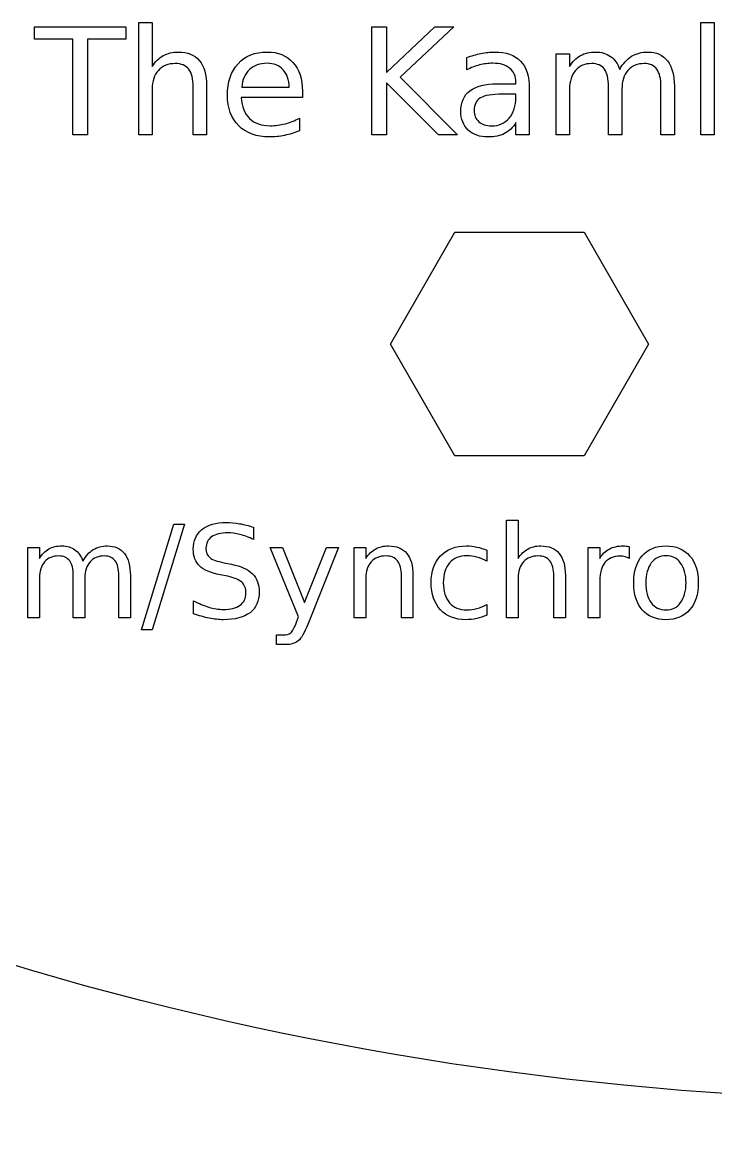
# Model space of a CAD drawing. Extents: x 1 to 248, y 2 to 47.
# Drawn here: x 191.33 to 204.75, y 1.55 to 23.28 of the extents above; entities that cross this region are included whole.
import ezdxf

# ---------------------------------------------------------------- set-up
doc = ezdxf.new("R2010")
doc.units = 0
doc.layers.get('0').update_dxf_attribs({"linetype": 'CONTINUOUS'})

msp = doc.modelspace()

# ---------------------------------------------------------------- linework, layer by layer
at = {"color": 5}
for p, q in [((193.579545, 21.106341), (193.579545, 23.284039)), ((193.579545, 23.284039), (193.838458, 23.284039)), ((193.838458, 23.284039), (193.838458, 22.430314)), ((204.466631, 23.284039), (204.724143, 23.284039)), ((204.466631, 21.106341), (204.466631, 23.284039)), ((204.724143, 23.284039), (204.724143, 21.106341)), ((191.558586, 23.195868), (193.326214, 23.195868)), ((191.558586, 22.957944), (191.558586, 23.195868)), ((193.326214, 23.195868), (193.326214, 22.957944)), ((198.095878, 23.195868), (198.378587, 23.195868)), ((198.095878, 21.106341), (198.095878, 23.195868)), ((198.378587, 23.195868), (198.378587, 22.312752)), ((198.378587, 22.312752), (199.316284, 23.195868)), ((199.680172, 23.195868), (198.643101, 22.221781)), ((199.316284, 23.195868), (199.680172, 23.195868)), ((192.300345, 22.957944), (191.558586, 22.957944)), ((192.300345, 21.106341), (192.300345, 22.957944)), ((193.326214, 22.957944), (192.584454, 22.957944)), ((192.584454, 22.957944), (192.584454, 21.106341)), ((199.932093, 22.364536), (199.932093, 22.60246)), ((201.663362, 21.106338), (201.663362, 22.673832)), ((201.663362, 22.673832), (201.922275, 22.673832)), ((201.922275, 22.673832), (201.922275, 22.430311)), ((198.643101, 22.221781), (199.75435, 21.106341)), ((202.89357, 22.372929), (202.89354, 22.372932)), ((193.838458, 21.992255), (193.838458, 21.106341)), ((194.63479, 21.106341), (194.63479, 22.044039)), ((194.892313, 22.052436), (194.892313, 21.106341)), ((194.892323, 22.052436), (194.892313, 22.052436)), ((195.573888, 22.028645), (196.492, 22.030066)), ((196.492, 22.030066), (196.492, 22.030045)), ((196.749512, 21.95447), (196.749512, 21.954467)), ((196.749512, 21.954467), (196.749512, 21.828507)), ((199.38207, 21.106341), (198.378587, 22.112616)), ((198.378587, 22.112616), (198.378587, 21.106341)), ((200.522696, 22.095825), (200.883783, 22.095825)), ((200.883783, 22.095825), (200.883783, 22.121011)), ((201.141296, 22.000652), (201.141296, 21.106341)), ((201.141296, 22.000645), (201.141296, 22.000652)), ((201.922275, 21.992252), (201.922275, 21.106338)), ((202.678018, 21.106338), (202.678018, 22.044036)), ((202.93693, 21.992252), (202.93693, 21.106338)), ((203.692673, 21.106338), (203.692673, 22.044036)), ((203.951596, 22.052433), (203.951596, 21.106338)), ((196.749512, 21.828507), (195.565496, 21.828507)), ((200.627692, 21.894295), (200.627661, 21.894286)), ((200.883814, 21.894295), (200.627692, 21.894295)), ((200.883814, 21.836911), (200.883814, 21.894295)), ((196.689338, 21.429636), (196.689338, 21.186115)), ((200.883783, 21.106341), (200.883783, 21.344263)), ((192.584454, 21.106341), (192.300345, 21.106341)), ((193.838458, 21.106341), (193.579545, 21.106341)), ((194.892313, 21.106341), (194.63479, 21.106341)), ((198.378587, 21.106341), (198.095878, 21.106341)), ((199.75435, 21.106341), (199.38207, 21.106341)), ((201.141296, 21.106341), (200.883783, 21.106341)), ((201.922275, 21.106338), (201.663362, 21.106338)), ((202.93693, 21.106338), (202.678018, 21.106338)), ((203.951596, 21.106338), (203.692673, 21.106338)), ((204.724143, 21.106341), (204.466631, 21.106341)), ((193.629788, 11.522455), (194.261832, 13.568108)), ((194.468467, 13.568108), (193.836422, 11.522455)), ((194.261832, 13.568108), (194.468467, 13.568108)), ((195.802987, 13.508555), (195.803059, 13.508549)), ((195.803059, 13.508549), (195.803059, 13.269099)), ((200.701408, 11.753389), (200.701408, 13.644678)), ((200.701408, 13.644678), (200.926277, 13.644678)), ((200.926277, 13.644678), (200.926277, 12.903235)), ((191.429838, 11.753366), (191.429838, 13.114704)), ((191.429838, 13.114704), (191.654707, 13.114704)), ((191.654707, 13.114704), (191.654707, 12.903212)), ((196.675914, 11.775268), (196.125295, 13.114727)), ((196.125295, 13.114727), (196.362321, 13.114727)), ((196.362321, 13.114727), (196.787732, 12.049967)), ((196.787732, 12.049967), (197.213156, 13.114727)), ((197.450168, 13.114727), (196.852156, 11.62698)), ((197.213156, 13.114727), (197.450168, 13.114727)), ((197.750256, 11.753389), (197.750256, 13.114727)), ((197.750256, 13.114727), (197.975111, 13.114727)), ((197.975111, 13.114727), (197.975111, 12.903235)), ((200.318575, 13.062468), (200.318575, 12.853406)), ((200.318575, 13.062457), (200.318575, 13.062468)), ((202.281513, 11.753348), (202.281513, 13.114686)), ((202.281513, 13.114686), (202.506382, 13.114686)), ((202.506382, 13.114686), (202.506382, 12.903193)), ((203.077586, 13.135457), (203.078804, 12.905731)), ((203.789982, 13.147552), (203.789982, 13.147552)), ((192.498246, 12.85338), (192.498174, 12.853406)), ((195.228055, 12.821808), (195.376343, 12.791417)), ((203.078804, 12.905731), (203.078933, 12.905671)), ((203.790054, 12.957943), (203.789982, 12.957937)), ((191.654707, 12.522767), (191.654707, 11.753366)), ((192.311065, 11.753379), (192.311065, 12.567752)), ((192.53592, 12.52278), (192.53592, 11.753379)), ((193.192278, 11.753388), (193.192278, 12.567761)), ((193.417147, 12.575053), (193.417147, 11.753388)), ((195.304608, 12.558047), (195.155101, 12.58722)), ((197.975111, 12.52279), (197.975111, 11.753389)), ((198.666734, 11.753395), (198.666734, 12.567768)), ((198.890313, 12.575049), (198.890385, 12.57506)), ((198.890385, 12.57506), (198.890385, 11.753395)), ((200.926277, 12.52279), (200.926277, 11.753389)), ((201.617915, 11.753395), (201.617915, 12.567768)), ((201.841465, 12.575049), (201.841566, 12.57506)), ((201.841566, 12.57506), (201.841566, 11.753395)), ((202.506382, 12.470482), (202.506382, 11.753348)), ((194.642243, 11.833625), (194.642243, 12.086444)), ((200.318575, 12.012284), (200.318575, 11.805653)), ((191.654707, 11.753366), (191.429838, 11.753366)), ((192.53592, 11.753379), (192.311065, 11.753379)), ((193.417147, 11.753388), (193.192278, 11.753388)), ((196.635774, 11.67317), (196.675914, 11.775268)), ((197.975111, 11.753389), (197.750256, 11.753389)), ((198.890385, 11.753395), (198.666734, 11.753395)), ((200.926277, 11.753389), (200.701408, 11.753389)), ((201.841566, 11.753395), (201.617915, 11.753395)), ((202.506382, 11.753348), (202.281513, 11.753348)), ((193.836422, 11.522455), (193.629788, 11.522455)), ((196.852156, 11.62698), (196.852027, 11.626986)), ((196.247937, 11.235601), (196.247937, 11.422785)), ((196.247937, 11.422785), (196.379252, 11.422785)), ((196.426602, 11.235601), (196.247937, 11.235601))]:
    msp.add_line(p, q, dxfattribs=at)
at = {"color": 1}
for p, q in [((198.453565, 17.05639), (199.703565, 19.221454)), ((199.703565, 19.221454), (202.203565, 19.221454)), ((202.203565, 19.221454), (203.453565, 17.05639)), ((199.703565, 14.891326), (198.453565, 17.05639)), ((203.453565, 17.05639), (202.203565, 14.891326)), ((202.203565, 14.891326), (199.703565, 14.891326))]:
    msp.add_line(p, q, dxfattribs=at)
at = {"color": 5}
for points in [[(193.838458, 22.430314), (193.900019, 22.52455), (193.97233, 22.594994), (194.05539, 22.641646)], [(194.05539, 22.641646), (194.139364, 22.688298), (194.235934, 22.711623), (194.345101, 22.711623)], [(194.345101, 22.711623), (194.525171, 22.711623), (194.661394, 22.655641), (194.75377, 22.543678)], [(195.503911, 22.484899), (195.642938, 22.636051), (195.830013, 22.711626), (196.065137, 22.711626)], [(196.065137, 22.711626), (196.276001, 22.711626), (196.442548, 22.643515), (196.564778, 22.507292)], [(199.932093, 22.60246), (200.026329, 22.638849), (200.117765, 22.665905), (200.206399, 22.683629)], [(200.206399, 22.683629), (200.295041, 22.702287), (200.381348, 22.711616), (200.465322, 22.711616)], [(200.465322, 22.711616), (200.692044, 22.711616), (200.861388, 22.652835), (200.973355, 22.535273)], [(201.922275, 22.430311), (201.981063, 22.526414), (202.051506, 22.597324), (202.133606, 22.643043)], [(202.133606, 22.643043), (202.215713, 22.68876), (202.313216, 22.711619), (202.426117, 22.711619)], [(202.426117, 22.711619), (202.539945, 22.711619), (202.636515, 22.682696), (202.715827, 22.624848)], [(202.715827, 22.624848), (202.796067, 22.567001), (202.855314, 22.483028), (202.89357, 22.372929)], [(202.89354, 22.372932), (202.957942, 22.488628), (203.034918, 22.574001), (203.124466, 22.62905)], [(203.124466, 22.62905), (203.214034, 22.684097), (203.319466, 22.71162), (203.440762, 22.71162)], [(203.440762, 22.71162), (203.604042, 22.71162), (203.729999, 22.654239), (203.818634, 22.539476)], [(194.287717, 22.487695), (194.148696, 22.487695), (194.039067, 22.443376), (193.958827, 22.354738)], [(194.54803, 22.377131), (194.490189, 22.45084), (194.403418, 22.487695), (194.287717, 22.487695)], [(194.75377, 22.543678), (194.846139, 22.432647), (194.892323, 22.268899), (194.892323, 22.052436)], [(195.296781, 21.874696), (195.296781, 22.13128), (195.365824, 22.334681), (195.503911, 22.484899)], [(196.067938, 22.493295), (195.924249, 22.493295), (195.809018, 22.452709), (195.722244, 22.371535)], [(196.373031, 22.367336), (196.296526, 22.451309), (196.194828, 22.493295), (196.067938, 22.493295)], [(196.564778, 22.507292), (196.687934, 22.372002), (196.749512, 22.187728), (196.749512, 21.95447)], [(200.177012, 22.4611), (200.092105, 22.439641), (200.010465, 22.407453), (199.932093, 22.364536)], [(200.438726, 22.493287), (200.349157, 22.493287), (200.261919, 22.482558), (200.177012, 22.4611)], [(200.766225, 22.395324), (200.688779, 22.460633), (200.579613, 22.493287), (200.438726, 22.493287)], [(200.883783, 22.121011), (200.883783, 22.239507), (200.844597, 22.330944), (200.766225, 22.395324)], [(200.973355, 22.535273), (201.085315, 22.417711), (201.141296, 22.239502), (201.141296, 22.000645)], [(202.351939, 22.487692), (202.220381, 22.487692), (202.115882, 22.442907), (202.038443, 22.353335)], [(202.598259, 22.378528), (202.545086, 22.451304), (202.462979, 22.487692), (202.351939, 22.487692)], [(203.369395, 22.487692), (203.23597, 22.487692), (203.130537, 22.443373), (203.053099, 22.354735)], [(203.612914, 22.378528), (203.559741, 22.451304), (203.478568, 22.487692), (203.369395, 22.487692)], [(203.818634, 22.539476), (203.907275, 22.425646), (203.951596, 22.263298), (203.951596, 22.052433)], [(193.958827, 22.354738), (193.878581, 22.2661), (193.838458, 22.145272), (193.838458, 21.992255)], [(194.63479, 22.044039), (194.63479, 22.192391), (194.60587, 22.303421), (194.54803, 22.377131)], [(195.722244, 22.371535), (195.636403, 22.290361), (195.586951, 22.176065), (195.573888, 22.028645)], [(196.492, 22.030045), (196.489971, 22.170933), (196.450314, 22.283363), (196.373031, 22.367336)], [(202.038443, 22.353335), (201.960998, 22.264697), (201.922275, 22.144336), (201.922275, 21.992252)], [(202.678018, 22.044036), (202.678018, 22.195187), (202.651431, 22.306684), (202.598259, 22.378528)], [(203.053099, 22.354735), (202.975653, 22.266097), (202.93693, 22.145269), (202.93693, 21.992252)], [(203.692673, 22.044036), (203.692673, 22.194254), (203.666087, 22.305751), (203.612914, 22.378528)], [(199.817325, 21.562596), (199.817325, 21.73894), (199.876106, 21.871897), (199.993668, 21.961468)], [(199.993668, 21.961468), (200.112163, 22.051039), (200.288506, 22.095825), (200.522696, 22.095825)], [(195.515114, 21.284086), (195.369558, 21.429639), (195.296781, 21.626509), (195.296781, 21.874696)], [(195.565496, 21.828507), (195.576658, 21.651231), (195.629841, 21.515941), (195.725044, 21.422638)], [(200.195207, 21.822909), (200.114967, 21.775324), (200.074848, 21.694151), (200.074848, 21.579388)], [(200.627661, 21.894286), (200.419598, 21.894286), (200.275446, 21.870494), (200.195207, 21.822909)], [(200.753652, 21.432441), (200.840427, 21.534141), (200.883814, 21.668965), (200.883814, 21.836911)], [(199.958679, 21.200113), (199.864443, 21.290617), (199.817325, 21.411445), (199.817325, 21.562596)], [(200.074848, 21.579388), (200.074848, 21.487951), (200.104715, 21.415174), (200.16445, 21.361058)], [(195.725044, 21.422638), (195.821148, 21.330268), (195.95457, 21.284083), (196.125311, 21.284083)], [(196.125311, 21.284083), (196.224215, 21.284083), (196.319852, 21.296212), (196.412221, 21.320472)], [(196.412221, 21.320472), (196.505523, 21.344731), (196.597896, 21.381119), (196.689338, 21.429636)], [(200.16445, 21.361058), (200.225064, 21.307879), (200.30717, 21.281289), (200.410769, 21.281289)], [(200.410769, 21.281289), (200.553524, 21.281289), (200.667818, 21.331673), (200.753652, 21.432441)], [(200.883783, 21.344263), (200.824996, 21.249094), (200.751751, 21.178651), (200.66405, 21.132932)], [(196.109918, 21.065756), (195.859864, 21.065756), (195.661596, 21.138533), (195.515114, 21.284086)], [(196.405229, 21.096543), (196.308192, 21.076018), (196.209755, 21.065756), (196.109918, 21.065756)], [(196.689338, 21.186115), (196.596962, 21.146925), (196.502259, 21.117068), (196.405229, 21.096543)], [(200.342152, 21.065756), (200.181673, 21.065756), (200.053849, 21.110542), (199.958679, 21.200113)], [(200.66405, 21.132932), (200.576349, 21.088148), (200.46905, 21.065756), (200.342152, 21.065756)], [(194.803863, 13.462366), (194.917306, 13.554745), (195.073293, 13.600934), (195.271822, 13.600934)], [(195.271822, 13.600934), (195.35688, 13.600934), (195.443587, 13.593236), (195.531943, 13.577839)], [(195.531943, 13.577839), (195.62025, 13.562443), (195.710598, 13.539348), (195.802987, 13.508555)], [(194.634918, 13.083136), (194.634918, 13.243579), (194.691233, 13.369989), (194.803863, 13.462366)], [(194.989912, 13.323804), (194.917755, 13.271947), (194.881677, 13.198209), (194.881677, 13.102588)], [(195.299848, 13.40159), (195.166154, 13.40159), (195.062842, 13.375661), (194.989912, 13.323804)], [(195.539297, 13.368775), (195.456628, 13.390651), (195.376812, 13.40159), (195.299848, 13.40159)], [(195.803059, 13.269099), (195.709877, 13.313664), (195.621956, 13.346889), (195.539297, 13.368775)], [(191.654707, 12.903212), (191.705742, 12.986674), (191.766917, 13.048258), (191.838232, 13.087964)], [(191.838232, 13.087964), (191.909528, 13.127674), (191.994209, 13.147529), (192.092275, 13.147529)], [(192.092275, 13.147529), (192.191133, 13.147529), (192.275002, 13.122408), (192.34388, 13.072166)], [(192.34388, 13.072166), (192.413551, 13.021925), (192.465006, 12.948996), (192.498246, 12.85338)], [(192.498174, 12.853406), (192.554083, 12.953885), (192.620935, 13.028029), (192.69873, 13.075838)], [(192.69873, 13.075838), (192.776525, 13.123642), (192.868091, 13.147545), (192.97343, 13.147545)], [(192.97343, 13.147545), (193.115229, 13.147545), (193.224619, 13.09771), (193.301602, 12.998041)], [(194.757631, 12.758603), (194.675822, 12.836397), (194.634918, 12.944575), (194.634918, 13.083136)], [(194.881677, 13.102588), (194.881677, 13.022366), (194.90557, 12.961592), (194.953356, 12.920266)], [(197.975111, 12.903235), (198.028631, 12.985072), (198.09143, 13.046251), (198.16351, 13.086771)], [(198.16351, 13.086771), (198.236431, 13.127284), (198.320299, 13.14754), (198.415115, 13.14754)], [(198.415115, 13.14754), (198.571508, 13.14754), (198.689815, 13.098921), (198.770037, 13.001682)], [(199.423987, 12.956708), (199.546337, 13.083929), (199.713667, 13.147539), (199.925978, 13.147539)], [(199.925978, 13.147539), (199.994885, 13.147539), (200.062138, 13.140247), (200.127738, 13.125663)], [(200.127738, 13.125663), (200.193396, 13.111891), (200.257008, 13.090822), (200.318575, 13.062457)], [(200.926277, 12.903235), (200.979797, 12.985072), (201.042597, 13.046251), (201.114676, 13.086771)], [(201.114676, 13.086771), (201.187597, 13.127284), (201.271465, 13.14754), (201.366281, 13.14754)], [(201.366281, 13.14754), (201.522664, 13.14754), (201.640967, 13.098921), (201.721189, 13.001682)], [(202.506382, 12.903193), (202.553403, 12.985843), (202.614582, 13.047022), (202.689921, 13.08673)], [(202.689921, 13.08673), (202.765327, 13.127242), (202.856893, 13.147499), (202.964621, 13.147499)], [(202.964621, 13.147499), (202.980008, 13.147499), (202.997019, 13.146304), (203.015656, 13.143915)], [(203.015656, 13.143915), (203.034292, 13.14229), (203.054936, 13.139471), (203.077586, 13.135457)], [(203.330538, 12.957937), (203.441544, 13.084347), (203.594692, 13.147552), (203.789982, 13.147552)], [(203.789982, 13.147552), (203.984459, 13.147552), (204.137206, 13.084347), (204.248221, 12.957937)], [(191.75563, 12.836361), (191.688348, 12.759378), (191.654707, 12.654847), (191.654707, 12.522767)], [(192.027893, 12.953053), (191.913638, 12.953053), (191.822884, 12.914155), (191.75563, 12.836361)], [(192.241824, 12.858251), (192.195663, 12.921452), (192.124353, 12.953053), (192.027893, 12.953053)], [(192.311065, 12.567752), (192.311065, 12.699024), (192.287985, 12.795857), (192.241824, 12.858251)], [(192.636843, 12.837588), (192.569561, 12.760605), (192.53592, 12.655669), (192.53592, 12.52278)], [(192.911543, 12.953061), (192.795663, 12.953061), (192.704096, 12.91457), (192.636843, 12.837588)], [(193.123037, 12.85826), (193.076876, 12.921461), (193.006378, 12.953061), (192.911543, 12.953061)], [(193.192278, 12.567761), (193.192278, 12.698222), (193.169198, 12.795055), (193.123037, 12.85826)], [(193.301602, 12.998041), (193.378632, 12.899181), (193.417147, 12.758185), (193.417147, 12.575053)], [(194.953356, 12.920266), (195.002001, 12.879753), (195.093568, 12.846934), (195.228055, 12.821808)], [(198.079618, 12.837598), (198.009946, 12.760615), (197.975111, 12.655679), (197.975111, 12.52279)], [(198.365256, 12.953071), (198.244521, 12.953071), (198.149308, 12.91458), (198.079618, 12.837598)], [(198.591329, 12.857051), (198.541059, 12.921065), (198.465701, 12.953071), (198.365256, 12.953071)], [(198.666734, 12.567768), (198.666734, 12.696608), (198.641599, 12.793036), (198.591329, 12.857051)], [(198.770037, 13.001682), (198.850221, 12.905254), (198.890313, 12.763043), (198.890313, 12.575049)], [(199.241652, 12.432836), (199.241652, 12.654864), (199.30243, 12.829488), (199.423987, 12.956708)], [(199.935698, 12.957927), (199.79065, 12.957927), (199.678015, 12.911737), (199.597792, 12.819358)], [(200.127738, 12.931191), (200.064566, 12.949015), (200.000552, 12.957927), (199.935698, 12.957927)], [(200.318575, 12.853406), (200.255402, 12.888251), (200.19179, 12.914179), (200.127738, 12.931191)], [(201.030784, 12.837598), (200.961113, 12.760615), (200.926277, 12.655679), (200.926277, 12.52279)], [(201.316422, 12.953071), (201.195687, 12.953071), (201.100475, 12.91458), (201.030784, 12.837598)], [(201.54251, 12.857051), (201.492239, 12.921065), (201.416877, 12.953071), (201.316422, 12.953071)], [(201.617915, 12.567768), (201.617915, 12.696608), (201.59278, 12.793036), (201.54251, 12.857051)], [(201.721189, 13.001682), (201.801373, 12.905254), (201.841465, 12.763043), (201.841465, 12.575049)], [(202.607305, 12.824187), (202.540023, 12.74234), (202.506382, 12.624438), (202.506382, 12.470482)], [(202.899021, 12.948161), (202.772609, 12.948161), (202.67537, 12.906837), (202.607305, 12.824187)], [(202.996217, 12.937266), (202.967068, 12.94453), (202.934669, 12.948161), (202.899021, 12.948161)], [(203.078933, 12.905671), (203.053798, 12.920255), (203.026226, 12.930787), (202.996217, 12.937266)], [(203.165234, 12.432849), (203.165234, 12.656498), (203.220336, 12.831527), (203.330538, 12.957937)], [(203.789982, 12.957937), (203.670059, 12.957937), (203.575253, 12.91094), (203.505562, 12.816946)], [(204.073269, 12.815733), (204.003597, 12.910539), (203.909192, 12.957943), (203.790054, 12.957943)], [(204.248221, 12.957937), (204.359236, 12.831527), (204.414744, 12.656498), (204.414744, 12.432849)], [(195.155101, 12.58722), (194.971968, 12.62368), (194.839478, 12.680808), (194.757631, 12.758603)], [(195.376343, 12.791417), (195.559477, 12.756572), (195.694394, 12.694988), (195.781096, 12.606665)], [(195.781096, 12.606665), (195.868639, 12.51915), (195.912411, 12.401654), (195.912411, 12.254175)], [(199.597792, 12.819358), (199.517608, 12.727792), (199.477516, 12.598951), (199.477516, 12.432836)], [(203.505562, 12.816946), (203.435891, 12.723754), (203.401056, 12.595724), (203.401056, 12.432853)], [(204.177776, 12.432856), (204.177776, 12.59411), (204.14294, 12.721736), (204.073269, 12.815733)], [(195.573229, 12.44501), (195.518945, 12.495252), (195.429405, 12.532931), (195.304608, 12.558047)], [(195.655946, 12.235948), (195.655946, 12.325087), (195.628374, 12.394774), (195.573229, 12.44501)], [(199.422768, 11.911395), (199.302024, 12.040236), (199.241652, 12.214049), (199.241652, 12.432836)], [(199.477516, 12.432836), (199.477516, 12.26672), (199.517608, 12.137474), (199.597792, 12.045098)], [(203.330538, 11.907761), (203.220336, 12.034982), (203.165234, 12.210011), (203.165234, 12.432849)], [(203.401056, 12.432853), (203.401056, 12.269979), (203.435509, 12.141543), (203.504416, 12.047545)], [(204.073269, 12.048764), (204.14294, 12.142758), (204.177776, 12.270789), (204.177776, 12.432856)], [(204.414744, 12.432849), (204.414744, 12.210011), (204.359236, 12.034982), (204.248221, 11.907761)], [(195.541691, 12.000143), (195.617861, 12.055249), (195.655946, 12.133851), (195.655946, 12.235948)], [(195.912411, 12.254175), (195.912411, 12.078335), (195.853257, 11.945037), (195.73495, 11.854282)], [(194.642243, 12.086444), (194.741905, 12.030535), (194.839545, 11.988398), (194.935164, 11.960032)], [(194.935164, 11.960032), (195.030783, 11.931667), (195.124781, 11.917484), (195.21716, 11.917484)], [(195.21716, 11.917484), (195.357344, 11.917484), (195.465521, 11.945037), (195.541691, 12.000143)], [(199.597792, 12.045098), (199.677976, 11.953532), (199.790612, 11.907748), (199.935698, 11.907748)], [(200.127738, 11.93328), (200.191771, 11.951104), (200.255383, 11.977439), (200.318575, 12.012284)], [(203.504416, 12.047545), (203.574087, 11.954364), (203.6693, 11.907773), (203.790054, 11.907773)], [(203.790054, 11.907773), (203.909173, 11.907773), (204.003578, 11.95477), (204.073269, 12.048764)], [(194.942461, 11.747324), (194.846029, 11.766773), (194.745957, 11.795539), (194.642243, 11.833625)], [(195.21716, 11.718151), (195.131242, 11.718151), (195.039675, 11.727875), (194.942461, 11.747324)], [(195.73495, 11.854282), (195.617455, 11.763528), (195.444858, 11.718151), (195.21716, 11.718151)], [(199.911385, 11.718134), (199.706375, 11.718134), (199.543503, 11.782554), (199.422768, 11.911395)], [(200.124097, 11.74001), (200.057675, 11.725426), (199.986771, 11.718134), (199.911385, 11.718134)], [(199.935698, 11.907748), (200.000495, 11.907748), (200.064509, 11.916259), (200.127738, 11.93328)], [(200.318575, 11.805653), (200.256167, 11.776485), (200.191341, 11.754604), (200.124097, 11.74001)], [(203.789982, 11.718147), (203.594692, 11.718147), (203.441544, 11.781351), (203.330538, 11.907761)], [(204.248221, 11.907761), (204.137206, 11.781351), (203.984459, 11.718147), (203.789982, 11.718147)], [(196.522665, 11.466537), (196.556689, 11.495705), (196.594391, 11.564583), (196.635774, 11.67317)], [(196.852027, 11.626986), (196.788855, 11.464922), (196.727269, 11.359175), (196.667269, 11.309745)], [(196.379252, 11.422785), (196.440799, 11.422785), (196.488604, 11.437369), (196.522665, 11.466537)], [(196.667269, 11.309745), (196.607346, 11.260316), (196.527124, 11.235601), (196.426602, 11.235601)]]:
    msp.add_open_spline(points, degree=3, dxfattribs=at)
at = {"color": 1}
for points in [[(191.461005, 4.936792), (185.311845, 6.828417), (179.254415, 9.792313), (174.916365, 14.658753)], [(226.791415, 4.899162), (215.340585, 1.554353), (202.904245, 1.563867), (191.461005, 4.936792)]]:
    msp.add_open_spline(points, degree=3, dxfattribs=at)

doc.saveas('drawing.dxf')
